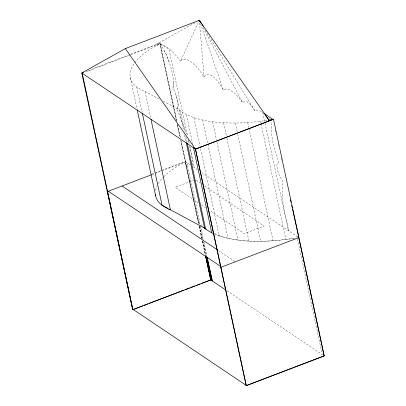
<?xml version="1.0" encoding="UTF-8"?>
<svg xmlns="http://www.w3.org/2000/svg" width="406" height="406" viewBox="0 0 406 406"><rect width="100%" height="100%" fill="white"/><g stroke="black" fill="none" stroke-linecap="round" stroke-linejoin="round"><path stroke-width="0.3" stroke-dasharray="2.03 1.52" d="M173.438 82.601L172.976 88.275A15.195 5.034 69.1 0 1 175.818 94.502C177.163 99.176 179.553 104.895 176.93 109.483A67.462 22.355 69.1 0 1 186.42 134.132M261.307 111.686A31.526 10.444 69.1 0 0 255.029 111.132L252.633 107.392A22.371 7.415 69.1 0 0 242.737 102.906A46.548 15.423 69.1 0 0 223.28 89.873A33.49 11.099 69.1 0 0 204.066 77.008A48.441 16.052 69.1 0 0 180.442 61.189L198.838 21.437M176.93 109.483C179.543 104.885 177.163 99.181 175.818 94.502M194.946 22.766L155.772 44.67L156.823 45.37A62.118 20.584 69.1 0 1 180.442 61.189M87.686 70.7L159.751 43.143L169.013 49.365L187.562 135.888M85.773 71.908L130.174 54.932M130.762 54.703L160.187 43.452L166.201 54.561L169.49 62.96M152.027 174.072L185.111 161.421L189.978 164.699M151.458 174.763L154.397 173.641M154.985 173.418L185.542 161.73L180.975 140.73M194.464 179.929L175.169 187.308L198.214 202.741M163.197 101.216L179.173 109.772C188.551 117.456 200.934 119.973 212.632 121.81C230.978 123.962 249.594 123.104 267.808 120.191M214.525 233.952C239.829 244.062 268.158 242.083 294.583 238.251M159.34 99.15L145.013 91.482L142.937 90.731L136.731 87.046A81.738 32.724 -12.1 0 1 150.646 48.893L160.187 43.452L176.783 120.861M214.546 233.414L219.245 235.932L200.128 146.759M197.524 169.754L193.043 166.749A67.462 22.355 69.1 0 0 189.795 146.459M201.731 172.57L297.826 236.916M186.136 164.496L187.506 165.409M196.098 180.406L199.762 182.862M204.477 186.019L264.189 226.005L244.31 233.607L209.74 210.455M201.361 204.847L205.548 207.654M218.423 250.517L234.744 261.444M227.005 290.792L322.268 354.58L296.913 236.302M201.96 225.66L201.102 224.848M205.324 30.029L255.029 111.132M203.173 27.557L242.737 102.906M180.3 110.823L184.958 132.523M200.6 23.898L223.28 89.873M288.92 230.953L284.418 211.922A80.865 26.684 68.9 0 1 282.84 180.949A10.749 3.547 68.9 0 1 277.349 169.322A10.749 3.547 68.9 0 1 278.78 162.339A44.528 14.692 68.9 0 1 272.248 121.495M199.392 224.285L180.594 140.369M199.955 226.746L202.751 239.058M203.31 241.524L206.669 256.298M262.738 112.558L288.509 230.679M176.676 120.968L159.751 43.143L176.346 120.552M177.483 124.672L180.442 138.258M198.676 223.802L185.111 161.421L198.641 224.046M199.214 226.274L201.899 238.626M202.437 241.098L205.659 255.922M199.173 226.528L201.721 238.307M202.254 240.788L205.334 255.049M275.222 129.935L275.623 131.793M278.277 144.176L278.673 146.038M281.328 158.421L281.728 160.279M260.505 121.298L260.906 123.155M261.038 123.774L285.865 239.576M247.706 122.546L248.766 127.499M248.898 128.118L273.06 240.824M235.328 123.054L237.185 131.722M237.718 134.198L260.682 241.331M223.574 122.805L226.36 135.812M226.893 138.289L248.929 241.083M212.632 121.81L216.479 139.771M217.012 142.247L237.987 240.088M202.68 120.085L207.73 143.617M207.862 144.237L228.04 238.363M193.885 117.654L199.996 146.14M186.39 114.558L192.627 143.663M188.623 140.831L189.282 143.922M189.815 146.393L194.367 167.637M185.877 136.832L187.07 142.404M179.173 109.772L183.553 130.209M184.613 135.162L185.943 141.354M186.912 162.649L200.219 224.711M200.351 225.33L203.396 239.54M203.929 242.012L206.974 256.216M177.711 125.195L180.497 138.197M181.03 140.674L198.854 223.782M199.382 226.254L202.031 238.611M202.558 241.083L205.735 255.912M177.011 123.647L179.934 137.274M145.013 91.482L150.59 117.491M136.731 87.046L142.176 112.432M130.316 77.663L136.954 108.625M199.569 22.822L204.066 77.008M295.02 238.165A103.951 41.62 -12.1 0 1 219.22 235.891M155.635 190.5A81.738 32.724 -12.1 0 1 157.147 185.912M158.289 183.771A81.738 32.724 -12.1 0 1 163.471 177.143M163.887 176.717A81.738 32.724 -12.1 0 1 185.542 161.73M188.049 139.659A67.462 22.355 69.1 0 1 189.069 143.485M164.303 50.583A32.018 10.612 69.1 0 1 172.976 88.275M262.596 112.65A31.526 10.444 69.1 0 1 263.479 113.426"/><path stroke-width="0.61" d="M264.27 113.584L272.964 119.41L268.417 120.1L269.538 120.846L199.361 20.3L125.358 48.598L81.768 72.968L132.711 309.671L210.902 280.008L225.954 290.087M198.26 20.919L199.361 20.3L201.351 23.543M83.545 72.288L81.768 72.968L195.535 149.144L246.249 385.7L324.232 355.879L273.517 119.323L195.535 149.144L125.358 48.598M272.964 119.41L195.413 149.063L246.249 385.7M151.458 174.763L107.575 191.546L107.123 191.241M292.533 209.08L298.877 237.601L220.768 267.341M133.3 309.448L142.755 305.835M143.932 305.383L148.068 303.8M149.251 303.348L184.111 290.021M185.288 289.569L189.424 287.986M190.607 287.534L194.743 285.951M195.925 285.499L200.062 283.921M201.244 283.469L210.105 280.079M246.127 385.619L324.232 355.879M298.324 237.688L298.877 237.601M203.675 227.253L205.654 229.101L211.744 232.836L213.967 233.724M167.612 208.278L162.085 205.319A81.738 32.724 -12.1 0 1 155.422 194.175M168.713 208.872L206.197 228.943M122.074 185.999L217.367 249.812M108.356 191.246L220.499 266.336M133.432 309.631L246.417 385.507M210.694 279.851L210.902 280.008L205.867 256.531M202.01 24.624L203.005 26.248M200.534 22.533L199.361 20.3L199.772 21.498M205.654 229.101L187.202 143.024M206.811 256.917L212.272 280.927L207.238 257.45M290.508 199.803L291.046 202.274M291.721 205.37L292.259 207.842M205.796 256.536L210.902 280.008M205.603 256.293L209.085 272.411M209.354 273.654L210.425 278.612M298.74 237.525L324.095 355.803M193.423 147.378L211.744 232.836M186.207 142.592L204.528 228.05M150.991 119.349L170.373 209.76L168.297 209.009L162.085 205.319L142.44 113.67M137.218 109.864L155.671 195.941M82.22 73.268L132.929 309.824M107.499 191.495L132.711 309.671M265.28 115.279A31.526 10.444 69.1 0 1 269.417 120.765"/></g></svg>
